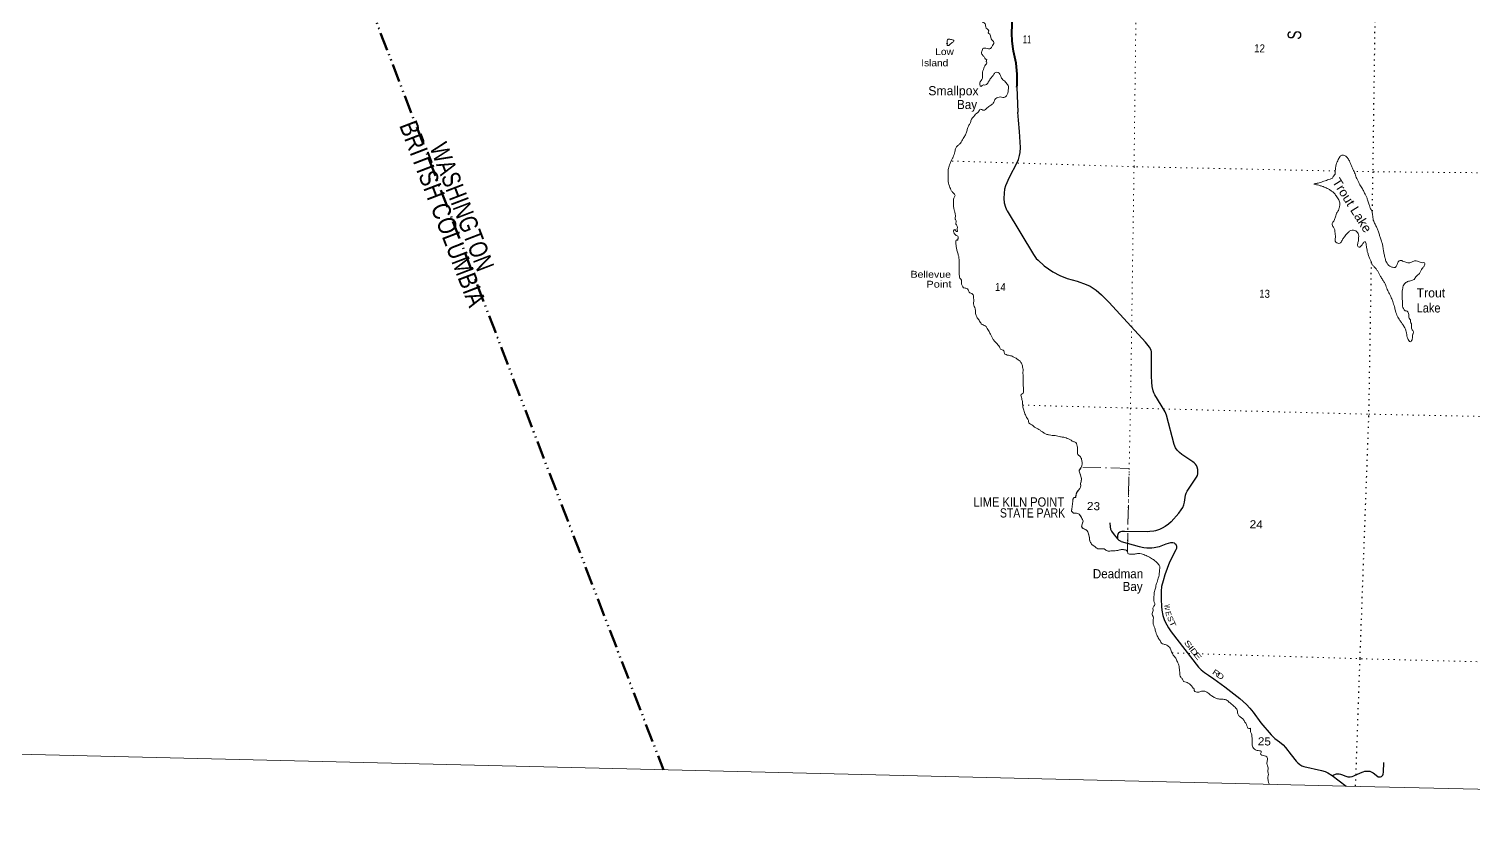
# Model space of a CAD drawing. Header units: feet. Extents: x -611393 to -485084, y 372822 to 560047.
# Drawn here: x -548811 to -517230, y 372822 to 390078 of the extents above; entities that cross this region are included whole.
import ezdxf
from ezdxf.enums import TextEntityAlignment as Align

# ---------------------------------------------------------------- set-up
doc = ezdxf.new("R2010")
doc.units = ezdxf.units.FT
doc.header["$LTSCALE"] = 80
for name, pattern in [('DASH_DOUBLE_DOT', [9.2, 5, -1.2, 0.3, -1.2, 0.3, -1.2]), ('DOT_DASHED', [7.7, 5, -1.2, 0.3, -1.2]), ('DOTTED', [1.5, 0.3, -1.2])]:
    doc.linetypes.add(name, pattern=pattern)
for name, color, linetype, lineweight in [('10', 7, 'DASH_DOUBLE_DOT', 70), ('26', 7, 'Continuous', 40), ('29', 7, 'Continuous', 25), ('39', 7, 'Continuous', 13), ('4', 7, 'Continuous', 13), ('44', 7, 'DOT_DASHED', 13), ('6', 7, 'DOTTED', 25), ('7', 7, 'DOTTED', 13)]:
    doc.layers.add(name, color=color, linetype=linetype, lineweight=lineweight)
for name, color, linetype in [('30', 7, 'Continuous'), ('41', 7, 'Continuous'), ('42', 7, 'Continuous')]:
    doc.layers.add(name, color=color, linetype=linetype)

msp = doc.modelspace()

# ---------------------------------------------------------------- linework, layer by layer
at = {"layer": '10'}
msp.add_lwpolyline([(-547479.5, 420209.36), (-541911.02, 392048.63), (-534936.22, 373877.7)], dxfattribs=at)
at = {"layer": '26'}
msp.add_lwpolyline([(-527207.07, 388803.96), (-527203.83, 388843.74), (-527198.93, 389085.85), (-527219.37, 389327.14), (-527277.91, 389592.56), (-527287.19, 389638.24), (-527310.25, 389809.25), (-527315.3, 389981.74), (-527237.77, 392028.87)], dxfattribs=at)
at = {"layer": '29'}
for p, q in [((-527207.07, 388803.96), (-527183.32, 388258.14)), ((-527419.46, 386097.07), (-526845.77, 385143.47)), ((-525188.46, 384098.21), (-524395.65, 383231.18)), ((-524929.43, 378870.9), (-524534.59, 378761.13)), ((-523729.59, 378688.06), (-523867.32, 378418.68))]:
    msp.add_line(p, q, dxfattribs=at)
for points in [[(-527419.46, 386097.07), (-527450.8, 386174.17), (-527474.33, 386268.29), (-527481.37, 386376.52), (-527479.03, 386480.04), (-527469.61, 386578.86), (-527450.81, 386654.15), (-527366.16, 386832.97), (-527196.84, 387152.96), (-527168.61, 387223.54), (-527147.45, 387305.89), (-527135.69, 387376.47), (-527131, 387482.35), (-527149.81, 387830.58), (-527168.62, 388084.68), (-527183.32, 388258.14)], [(-526845.77, 385143.47), (-526782.95, 385058.93), (-526740.62, 385018.93), (-526606.57, 384894.22), (-526420.8, 384767.18), (-526267.94, 384682.47), (-526110.39, 384623.66), (-525891.68, 384560.12), (-525691.81, 384491.9), (-525604.79, 384451.89), (-525475.46, 384364.84), (-525355.52, 384263.66), (-525188.46, 384098.21)], [(-523359.04, 380614.04), (-523596.53, 380769.69), (-523652.98, 380816.76), (-523700, 380868.51), (-523739.98, 380920.28), (-523770.55, 380990.86), (-523937.52, 381635.55), (-523963.38, 381706.12), (-524048.04, 381852), (-524189.14, 382073.17), (-524210.3, 382120.23), (-524224.41, 382162.58), (-524245.57, 382261.4), (-524257.34, 382355.51), (-524264.39, 382482.56), (-524264.39, 383014.31), (-524271.45, 383054.3), (-524306.72, 383117.83), (-524395.65, 383231.18)], [(-523832.63, 379297.07), (-523662.37, 379489.76), (-523611.82, 379559.18), (-523580.06, 379616.82), (-523557.73, 379674.47), (-523542.44, 379729.75), (-523516.57, 379882.69), (-523504.82, 379925.05), (-523481.3, 379972.1), (-523410.75, 380077.97), (-523276.71, 380276.8), (-523260.25, 380313.26), (-523248.49, 380350.91), (-523246.14, 380393.25), (-523250.84, 380441.5), (-523264.95, 380494.43), (-523280.24, 380529.73), (-523302.57, 380560.31), (-523329.62, 380589.73), (-523359.04, 380614.04)], [(-523832.63, 379297.07), (-523894.02, 379246.25), (-523964.56, 379196.84), (-524032.76, 379159.19), (-524086.85, 379133.31), (-524178.56, 379105.07), (-524213.83, 379098.02), (-524296.14, 379086.25), (-524357.28, 379083.9), (-524853.47, 379090.96), (-524912.26, 379088.6), (-524944.01, 379079.19), (-524957.78, 379070.52), (-524981.3, 379051.7), (-524991.04, 379042.72), (-525001.62, 379020.37), (-525003.98, 379001.55), (-525003.97, 378968.61), (-525006.32, 378930.96)], [(-525172.14, 379280.99), (-525165.06, 379190.95), (-525156.83, 379142.72), (-525146.25, 379112.13), (-525135.67, 379094.48), (-525080.41, 379014.49), (-525006.32, 378930.96)], [(-524929.43, 378870.9), (-524956.95, 378882.73), (-524973.41, 378894.49), (-525006.32, 378930.96)], [(-524534.59, 378761.13), (-524431.36, 378739.21), (-524366.69, 378733.33), (-524317.31, 378732.15), (-524254.99, 378734.5), (-524206.78, 378739.21), (-524132.71, 378752.15), (-524089.2, 378763.91), (-523942.23, 378816.85), (-523842.28, 378848.62), (-523822.3, 378850.97), (-523799.96, 378848.62), (-523770.56, 378839.21), (-523751.75, 378826.27), (-523733.97, 378808.7), (-523722.21, 378786.35), (-523715.3, 378769.8), (-523712.95, 378749.8), (-523717.65, 378720.39), (-523729.59, 378688.06)], [(-523867.32, 378418.68), (-523970.44, 378143.93), (-524010.42, 378007.47), (-524040.99, 377885.12), (-524050.39, 377786.3), (-524050.4, 377607.48), (-524043.34, 377452.19), (-524036.29, 377372.19), (-524012.77, 377252.19), (-523975.15, 377141.61), (-523928.12, 377045.14), (-523890.49, 376981.62), (-523834.05, 376894.56), (-523232.04, 376125.18), (-523177.95, 376066.37), (-523100.35, 376002.83), (-523013.34, 375944.02), (-522902.81, 375871.07), (-522658.24, 375692.25)], [(-522658.24, 375692.25), (-522331.37, 375435.8), (-522183.21, 375304.05), (-522110.32, 375228.75), (-522039.76, 375139.34), (-521870.45, 374908.76), (-521649.4, 374640.53), (-521567.08, 374562.89), (-521465.98, 374489.95), (-521381.3, 374421.72), (-521329.58, 374362.89), (-521207.3, 374202.9), (-521099.12, 374066.43), (-521063.83, 374031.14), (-521021.5, 373995.85), (-520972.12, 373967.62), (-520929.81, 373953.49), (-520548.85, 373864.08), (-520468.87, 373838.21), (-520407.75, 373812.32), (-520311.8, 373756.53), (-520005.29, 373523.27)], [(-519695.57, 373811.5), (-519634.65, 373837.58), (-519599.45, 373846.08), (-519571.54, 373850.93), (-519522.99, 373850.93), (-519491.43, 373846.08), (-519445.3, 373830.29), (-519413.75, 373813.29), (-519350.63, 373758.64), (-519305.72, 373728.28), (-519283.87, 373722.21), (-519258.38, 373725.85), (-519236.53, 373734.35), (-519220.76, 373746.5), (-519203.76, 373763.5), (-519194.05, 373784.14), (-519187.98, 373827.86), (-519180.7, 374039.17)], [(-520311.8, 373756.53), (-520214.9, 373788.8), (-520190.21, 373792.33), (-520160.82, 373792.33), (-520130.25, 373786.45), (-520109.07, 373779.39), (-520015.01, 373737.04), (-519992.68, 373731.15), (-519970.34, 373727.62), (-519920.94, 373725.28), (-519871.57, 373732.33), (-519836.28, 373744.1), (-519695.57, 373811.5)]]:
    msp.add_lwpolyline(points, dxfattribs=at)
at = {"layer": '39'}
for points in [[(-528006.85, 390698.59), (-527969.21, 390606.26), (-527998.01, 390590.92), (-527990.82, 390495.46), (-527992.68, 390434.72), (-527971.93, 390385.46), (-527974.41, 390304.48), (-527966.6, 390229.27), (-527912.83, 390201.29), (-527887.01, 390119.45), (-527855.98, 390075.96), (-527818.69, 390038.35), (-527836.22, 389994.3), (-527800.71, 389964.86), (-527783.76, 389923.81), (-527769.45, 389862.59), (-527711.23, 389781.79), (-527752.55, 389687.81), (-527796.54, 389638.48), (-527856.99, 389646.39), (-527907.28, 389656.03), (-527933.62, 389654.8), (-527974.19, 389585.11), (-527976.05, 389524.37), (-527958.36, 389507.62), (-527946.91, 389484.99), (-527921.25, 389463.94), (-527896.34, 389418.61), (-527860.33, 389405.36), (-527877.74, 389365.36), (-527866.3, 389342.72), (-527892.16, 389290.82), (-527935.63, 389192.84), (-527948.75, 389160.82), (-527960.78, 389098.37), (-527956.88, 389027.32), (-527972.77, 388971.07), (-528018.5, 388865.06), (-527987.46, 388821.56), (-527939.98, 388852.54), (-527913.83, 388847.7), (-527872.85, 388864.69), (-527820.33, 388927.94), (-527775.53, 389003.58), (-527727.3, 389058.86), (-527685.14, 389114.32), (-527646.18, 389131.37), (-527594.24, 389109.53), (-527565.41, 389060.02), (-527529.3, 388983.95), (-527454.54, 388914.81), (-527425.28, 388879.48), (-527396.07, 388842.11), (-527395.07, 388742.79), (-527433.46, 388612.24), (-527511.39, 388578.13), (-527567.67, 388589.97), (-527622.62, 388579.48), (-527667.89, 388554.51), (-527725.63, 388452.92), (-527773.42, 388411.81), (-527858.21, 388351.57), (-527936.7, 388299.24), (-528002.84, 388319.48), (-528047.02, 388264.08), (-528092.67, 388226.97), (-528126.13, 388191.51), (-528210.88, 388066.42), (-528233.08, 388002.25), (-528256.31, 387970.53), (-528286.77, 387900.53), (-528307.45, 387820.1), (-528320.81, 387779.98), (-528365.62, 387704.34), (-528395.46, 387654.58), (-528461.16, 387557.29), (-528510.98, 387516.24), (-528540.64, 387472.56), (-528563.45, 387388.15), (-528603.31, 387275.88), (-528631.32, 387219.99), (-528677.43, 387101.83), (-528708.83, 387001.46), (-528705.61, 386908.15), (-528706.61, 386875.76), (-528709.71, 386774.54), (-528681.4, 386641.96), (-528634.15, 386533.13), (-528585.29, 386476.93), (-528560.82, 386417.43), (-528579.81, 386391.66), (-528596.13, 386321.23), (-528570.74, 386093.5), (-528552.57, 386026.08), (-528546.04, 385975.22), (-528557.51, 385930.99), (-528546.06, 385908.35)], [(-528742.04, 389748.23), (-528733.33, 389768.23), (-528728.73, 389786.33), (-528727.49, 389826.82), (-528712.53, 389852.71), (-528656.06, 389846.94), (-528611.78, 389839.52), (-528586.06, 389820.5), (-528621.79, 389777), (-528654.87, 389753.69), (-528677.91, 389728.05), (-528708.73, 389712.77), (-528730.84, 389717.49), (-528725.62, 389755.84)], [(-519435.81, 384918.56), (-519465.43, 385008.65), (-519494.07, 385064.23), (-519521.97, 385144.11), (-519544.18, 385211.65), (-519554.39, 385274.78), (-519565.15, 385319.69), (-519571.38, 385380.67), (-519586.55, 385413.55), (-519602.54, 385420.11), (-519629.5, 385398.64), (-519665.47, 385347.05), (-519705.12, 385307.72), (-519743.46, 385310.91), (-519758.7, 385341.77), (-519742.01, 385424.35), (-519733.34, 385509.19), (-519735.33, 385576.12), (-519758.1, 385625.45), (-519791.47, 385658.88), (-519845.49, 385678.76), (-519908.52, 385668.51), (-519960.35, 385627.53), (-520010.54, 385574.34), (-520042.22, 385530.72), (-520086.53, 385471.28), (-520133.23, 385399.75), (-520163.98, 385386.49), (-520208.07, 385399.99), (-520243.28, 385439.56), (-520243.5, 385498.33), (-520243.11, 385577.35), (-520254.9, 385654.71), (-520255.99, 385685.14), (-520282.61, 385740.66), (-520305.75, 385777.84), (-520310.39, 385824.58), (-520278.52, 385874.28), (-520261.3, 385908.2), (-520232.41, 385992.43), (-520214.45, 386050.65), (-520176.2, 386110.29), (-520156.4, 386162.37), (-520143.94, 386239), (-520142.88, 386273.41), (-520157.75, 386316.42), (-520207.7, 386403.04), (-520236.78, 386444.45), (-520264.08, 386477.7), (-520289.55, 386504.82), (-520339.03, 386540.77), (-520370.69, 386564.02), (-520424.52, 386589.97), (-520508.3, 386628.99), (-520572.42, 386649.17), (-520634.64, 386665.24), (-520684.86, 386676.9), (-520711.02, 386681.75), (-520657.84, 386700.4), (-520619.19, 386707.33), (-520576.31, 386720.21), (-520517.07, 386738.68), (-520466.05, 386753.34), (-520412.81, 386774.02), (-520357.74, 386788.56), (-520320.8, 386805.67), (-520297.82, 386829.29), (-520276.49, 386865.12), (-520248.98, 386904.81), (-520245.34, 386957.39), (-520241.96, 387001.87), (-520236.43, 387050.33), (-520231.52, 387078.55), (-520217.47, 387140.94), (-520191.54, 387194.87), (-520167.75, 387244.81), (-520146.55, 387276.59), (-520102.8, 387317.81), (-520064.46, 387314.62), (-520002.67, 387284.38), (-519957.79, 387230.33), (-519936.8, 387189.16), (-519914.09, 387137.82), (-519870.77, 387033.15), (-519823.27, 386932.42), (-519783.86, 386831.93), (-519732.7, 386718.93), (-519674.98, 386621.94), (-519628.88, 386541.51), (-519592.78, 386465.44), (-519560.27, 386403.66), (-519539.9, 386342.25), (-519525.09, 386297.22), (-519499.34, 386213.35), (-519478.72, 386160.04), (-519444.32, 386094.15)], [(-519444.32, 386094.15), (-519434.01, 386056.53), (-519426.76, 386013.04), (-519413.66, 385897.67)], [(-528546.06, 385908.35), (-528533.59, 385853.26), (-528544.69, 385821.18), (-528527.43, 385790.26), (-528506.8, 385736.95), (-528512.33, 385688.48), (-528505.43, 385649.77), (-528523.62, 385650.32), (-528541.38, 385665.05), (-528562.93, 385687.99), (-528589.95, 385664.49), (-528584.94, 385629.89), (-528561.99, 385586.64), (-528536.39, 385563.58), (-528496.59, 385542.1), (-528491.02, 385525.72), (-528493.91, 385497.44), (-528494.16, 385489.34), (-528501.21, 385457.14), (-528519.22, 385463.76), (-528540.36, 385434.01), (-528538.3, 385369.1), (-528530.49, 385293.89), (-528510.55, 385218.3), (-528486.88, 385132.48), (-528472.75, 385065.18), (-528468.49, 385006.28), (-528466.86, 384927.21), (-528468.59, 384738.8), (-528462.61, 384669.72), (-528453.87, 384624.88), (-528416.71, 384583.22), (-528415.55, 384554.82), (-528420.65, 384520.53), (-528402.05, 384467.27), (-528371.14, 384419.73), (-528306.89, 384403.59), (-528271.37, 384374.15), (-528252.65, 384324.95), (-528215.05, 384297.46), (-528175.19, 384278.01), (-528151.64, 384188.14), (-528152.53, 384092.93), (-528150.16, 384038.14), (-528123.48, 383984.65), (-528113.27, 383921.52), (-528109.19, 383856.55), (-528073.64, 383762.26), (-528021.3, 383687.72), (-527968.83, 383617.23), (-527881.26, 383569.99), (-527844.72, 383508.09), (-527813.87, 383458.52), (-527777.57, 383388.52), (-527746.97, 383330.85), (-527712.44, 383269.01), (-527659.54, 383212.7), (-527587.42, 383123.37), (-527552.72, 383067.61), (-527508.68, 383052.09), (-527485.36, 383020.98), (-527480.28, 382988.41), (-527386.65, 382940.98), (-527308.38, 382920.37), (-527260.67, 382892.58), (-527224.79, 382875.28), (-527177.27, 382841.42), (-527137.71, 382811.85), (-527118.24, 382786.94), (-527097.19, 382747.8), (-527086.18, 382710.99), (-527075.66, 382657.98), (-527071.33, 382601.11), (-527075.15, 382542.46), (-527068.93, 382481.48), (-527071.47, 382398.48), (-527070.4, 382301.18), (-527062.53, 382227.99), (-527061.15, 382140.81), (-527072.13, 382112.78), (-527113.42, 382085.66), (-527114.6, 382047.2), (-527089.09, 381955.23), (-527081.22, 381882.05), (-527075.37, 381808.92), (-527049.92, 381714.93), (-527029.3, 381661.62), (-526993.25, 381583.52), (-526966.13, 381544.2), (-526954.87, 381515.49), (-526944.23, 381466.53), (-526857.16, 381403.1), (-526821.77, 381369.6), (-526766.04, 381339.54), (-526726.11, 381322.12), (-526674.74, 381282.06), (-526623.11, 381250.09)], [(-519413.84, 385898.07), (-519374.15, 385809), (-519334.4, 385733.81), (-519304.75, 385658.72), (-519279.22, 385575.58), (-519257.61, 385504.61), (-519224.1, 385409.26), (-519206.56, 385336.3), (-519193.31, 385235.08), (-519175.86, 385152.02), (-519154.43, 385060.83), (-519126.86, 384979.69), (-519092.98, 384926.8), (-519054.91, 384890.04), (-518990.47, 384865.17), (-518937.97, 384860.62), (-518901.17, 384908.8), (-518868.19, 384983.29), (-518825.45, 385017.26), (-518752.93, 384992.31), (-518700.54, 384975.63), (-518611.74, 384962.65), (-518546.8, 384994.39), (-518473.94, 385007.85), (-518425.58, 384993.23), (-518347.01, 384966.2), (-518294.51, 384961.66), (-518297.12, 384894.96), (-518344.07, 384840.81), (-518403.63, 384732.2), (-518470.84, 384672.18), (-518521.98, 384601.9), (-518599.04, 384570.29), (-518682.13, 384542.77), (-518745.28, 384484.74), (-518774.51, 384377.85), (-518783.84, 384236.41), (-518778.42, 384163.57), (-518775.22, 384068.51), (-518755.94, 383963.19), (-518713.92, 383916.29), (-518673.62, 383903.77), (-518635.82, 383836.69), (-518630.49, 383753.74), (-518602.56, 383713.04), (-518598.87, 383672.56), (-518581.05, 383631.95), (-518577.33, 383595.52), (-518572, 383512.58), (-518550.02, 383484.06), (-518538.43, 383423.29), (-518550.73, 383403.19), (-518557.38, 383336.53), (-518574.19, 383263.9), (-518604.75, 383235.89), (-518638.83, 383266.54), (-518670.53, 383337.61), (-518693.71, 383459.14), (-518715.34, 383526.07), (-518759.17, 383597.26), (-518799.06, 383656.27), (-518838.96, 383715.29), (-518882.75, 383790.51), (-518926.14, 383910.22), (-518951.61, 384001.45), (-518986.98, 384115.01), (-519018.59, 384196.19), (-519076.19, 384309.96), (-519115.76, 384405.37), (-519171.23, 384531.25), (-519209.06, 384594.29), (-519254.93, 384663.47), (-519284.74, 384720.37), (-519314.55, 384777.27), (-519352.45, 384832.22), (-519394.49, 384877.1), (-519435.81, 384918.56)], [(-526623.11, 381250.09), (-526567.45, 381218.01), (-526497.14, 381201.69), (-526434.85, 381187.64), (-526368.15, 381185.62), (-526255.7, 381157.89), (-526181.1, 381149.55), (-526079.01, 381114.03), (-526019.24, 381083.84), (-525973.62, 381054.09), (-525943.42, 381049.12), (-525885.7, 380952.13), (-525880.22, 380866.85), (-525872.97, 380773.42), (-525827.66, 380733.54), (-525791.42, 380661.52), (-525781.59, 380586.24), (-525807.05, 380481.64), (-525845.66, 380409.87), (-525825.17, 380352.51), (-525804.85, 380289.07), (-525795.99, 380248.27)], [(-525795.99, 380248.27), (-525797.85, 380187.54), (-525813.61, 380135.33), (-525810.93, 380090.67), (-525831.04, 380028.46), (-525879.39, 379969.14), (-525912.07, 379893.13), (-525928.14, 379830.8), (-525952.46, 379829.51), (-525973.35, 379807.85), (-525985.75, 379733.25), (-525996.26, 379654.54), (-526006.76, 379575.83), (-526010.08, 379533.38), (-525996.43, 379516.75), (-525966.92, 379489.51), (-525934.52, 379490.56), (-525874, 379484.67), (-525824.83, 379438.59), (-525770.78, 379353.87), (-525757.75, 379317), (-525769.09, 379276.82), (-525788.84, 379226.76), (-525774.46, 379167.56), (-525732.7, 379144), (-525679.06, 379111.97), (-525650.35, 379058.42), (-525622.82, 378966.39), (-525614.95, 378893.2), (-525584.41, 378833.51), (-525557.22, 378796.21), (-525523.54, 378772.9), (-525497.7, 378757.93), (-525478.17, 378735.05), (-525422.26, 378711.06), (-525359.66, 378707.13), (-525300.98, 378707.38), (-525253.46, 378673.52), (-525209.31, 378662.04), (-525132.37, 378663.76), (-525059.42, 378667.63), (-524998.47, 378675.91), (-524925.09, 378693.95), (-524848.4, 378687.57), (-524804.31, 378674.07), (-524785.27, 378634.99), (-524777.93, 378610.45), (-524693.54, 378591.68), (-524628.67, 378595.79), (-524549.34, 378609.59), (-524484.79, 378603.58), (-524430.77, 378583.71), (-524334.99, 378540.27), (-524237.5, 378486.65), (-524170.33, 378433.95), (-524107.63, 378367.21), (-524079.17, 378305.55), (-524086.91, 378251.07), (-524090.3, 378206.6), (-524114.79, 378067.52), (-524150.66, 377953.1), (-524178.14, 377848.56), (-524201.21, 377756.05), (-524207.17, 377693.41), (-524214.19, 377596.36), (-524207.66, 377545.5), (-524189.3, 377484.15), (-524210.38, 377456.42), (-524229.44, 377428.63), (-524229.47, 377361.76), (-524250.33, 377275.26), (-524229.46, 377230.05), (-524229.57, 377094.28), (-524190.78, 376973.55), (-524169.13, 376887.78), (-524146.74, 376826.31), (-524102.79, 376741.9), (-524063.98, 376688.03), (-524047.03, 376646.99), (-523995.15, 376623.13), (-523929.01, 376602.88), (-523858.23, 376535.89), (-523786.01, 376383.74), (-523733.3, 376321.35), (-523697.31, 376241.23), (-523657.9, 376140.74), (-523654.01, 376069.7), (-523643.56, 376014.67), (-523643.4, 375953.87), (-523624.73, 375902.65), (-523581.63, 375856.76), (-523560.76, 375811.55), (-523504.54, 375797.68), (-523458.67, 375776.02), (-523403.37, 375731.79), (-523364.37, 375684), (-523333.09, 375648.6)], [(-523333.09, 375648.6), (-523316.63, 375591.37), (-523270.52, 375577.81), (-523187.27, 375587.44), (-523150.46, 375600.51), (-523118.12, 375599.53), (-523050.07, 375575.17), (-522977.02, 375516.21), (-522907.58, 375471.55), (-522837.77, 375439.04), (-522795.63, 375427.63), (-522716.93, 375421.19), (-522630.38, 375406.4), (-522561.19, 375353.64), (-522494.08, 375298.92), (-522417.36, 375227.69), (-522388.47, 375180.21), (-522383.64, 375139.54), (-522361.5, 375069.97), (-522316.12, 375032.11), (-522260.95, 374983.83), (-522220.37, 374921.81), (-522185.53, 374870.09), (-522133.63, 374781.38), (-522101.1, 374786.48), (-522098.73, 374731.69), (-522078.54, 374664.21), (-522065.04, 374576.66), (-522063.66, 374489.49), (-522054.45, 374393.97), (-521992.13, 374315.07), (-521903.69, 374296.18), (-521863.63, 374282.8), (-521877.5, 374226.49), (-521789.68, 374187.35), (-521743.81, 374165.69), (-521732.45, 374074.16), (-521737.02, 373991.21), (-521711.63, 373895.2), (-521721.08, 373850.91), (-521707.08, 373779.56), (-521719.17, 373715.08), (-521711.36, 373639.87), (-521708.06, 373615.45), (-521694.84, 373584.66), (-521686.55, 373562.7)]]:
    msp.add_spline(points, degree=3, dxfattribs=at)
at = {"layer": '4'}
msp.add_lwpolyline([(-606327.43, 559945.21), (-576018.15, 559132.04), (-545707.77, 558360.55), (-515396.36, 557630.76), (-485083.98, 556942.67), (-489136.84, 372822.34), (-519702.48, 373516.18), (-550267.14, 374252.07), (-580830.76, 375029.99), (-611393.28, 375849.97)], close=True, dxfattribs=at)
at = {"layer": '44'}
msp.add_lwpolyline([(-524790.82, 378651.4), (-524751.65, 380467.87), (-525802.3, 380496.4), (-525811.7, 380471.59), (-525844.14, 380425.88), (-525845.11, 380407.52), (-525837.57, 380384.82), (-525813.7, 380317.94), (-525798.83, 380263.34), (-525796.22, 380236.76), (-525797.53, 380195.3), (-525799.52, 380176.8), (-525813.48, 380136.15), (-525810.66, 380093.4), (-525818.71, 380056.49), (-525832.44, 380026.05), (-525876.52, 379974.07), (-525897.86, 379929.1), (-525914.41, 379886.04), (-525923.6, 379841.46), (-525930.26, 379828.72), (-525952.21, 379829.67), (-525972.62, 379810.3), (-526007.05, 379573.77), (-526009.78, 379532.1), (-525978.07, 379496.35), (-525964.25, 379488.68), (-525955.46, 379488.11), (-525921.36, 379490.34), (-525875.52, 379485.2), (-525845.65, 379464.8), (-525811.5, 379420.41), (-525762.31, 379337.43), (-525758.29, 379312.52), (-525789.63, 379223.96), (-525791.13, 379199.74), (-525784.99, 379179.95), (-525770.3, 379164.56), (-525678.52, 379111.58), (-525667.32, 379099.65), (-525657.64, 379079.54), (-525627.51, 378985.54), (-525621.46, 378959.11), (-525617, 378901.03), (-525598.72, 378857.33), (-525565.3, 378804.59), (-525541.44, 378784.27), (-525501.01, 378760), (-525478.79, 378735.5), (-525457.31, 378722.23), (-525432.97, 378712.97), (-525373.1, 378707.66), (-525299.15, 378707.13), (-525290.23, 378703.74), (-525276.74, 378692.26), (-525261.02, 378677.59), (-525248.39, 378671.59), (-525222.42, 378663.42), (-525202.79, 378662.05), (-525121.9, 378664.24), (-525061.79, 378667.46), (-525031.86, 378670.69), (-524985.46, 378678.54), (-524938.89, 378691.39), (-524921.41, 378694.38), (-524900.43, 378694.75), (-524875.83, 378692.06), (-524829.24, 378684.64), (-524815.61, 378680.67), (-524806.18, 378675.46), (-524799.22, 378669)], close=True, dxfattribs=at)
at = {"layer": '6'}
msp.add_line((-519459.57, 384981.74), (-519516.74, 381616.01), dxfattribs=at)
for points in [[(-518725.35, 418103.99), (-518839.12, 413646.83), (-518989.21, 408350.35), (-519090.12, 402876.09), (-519169.16, 397587.59), (-519351.65, 392290.06), (-519426.05, 386954.81), (-519440.88, 386081.61)], [(-519516.74, 381616.01), (-519709.71, 376306.64), (-519807.2, 373518.63)]]:
    msp.add_lwpolyline(points, dxfattribs=at)
at = {"layer": '7'}
for p, q in [((-519388.64, 386954.91), (-519837.41, 386963.01)), ((-523811.32, 376433.17), (-523427.89, 376421.34)), ((-523153.75, 376412.89), (-519637.28, 376304.41))]:
    msp.add_line(p, q, dxfattribs=at)
for points in [[(-524523.74, 396346.43), (-524579.1, 392367.65), (-524644.42, 387064.55), (-524723.19, 381787.58), (-524790.82, 378651.4)], [(-520244.31, 386971.18), (-524644.42, 387064.55), (-528644.56, 387187.99)], [(-513163.43, 386874.55), (-514131.01, 386903.47), (-519388.64, 386954.91)], [(-527078.92, 381851.54), (-524723.19, 381787.58), (-519512.17, 381653.51)], [(-519512.17, 381653.51), (-514226.74, 381548.37), (-510704.95, 381427.41)], [(-513938.55, 376162.01), (-514385.27, 376173.66), (-519637.28, 376304.41)]]:
    msp.add_lwpolyline(points, dxfattribs=at)

# ---------------------------------------------------------------- texts
at = {"layer": '10'}
for s, width, p in [('BRITISH COLUMBIA', 0.85, (-540718.72, 387970.16)), ('WASHINGTON', 0.8, (-540054.84, 387491.92))]:
    msp.add_text(s, height=400, rotation=290.999, dxfattribs=dict(at, width=width)).set_placement(p)
at = {"layer": '30'}
for s, rotation, width, p in [('W', 275.036, 0.65, (-523980.16, 377426.55)), ('E', 282.589, 0.95, (-523950.2, 377278.46)), ('S', 288.789, 1.1, (-523904.24, 377160.62)), ('T', 294.49, 1.4, (-523853.17, 377046.57)), ('S', 308.042, 1.6, (-523508.36, 376591.91)), ('I', 308.042, 1.6, (-523441.72, 376508.91)), ('D', 308.042, 1.45, (-523377.4, 376420.33)), ('E', 308.042, 1.6, (-523302.59, 376331.4)), ('R', 325.945, 1.35, (-522881.8, 375944.65)), ('D', 326.575, 1.3, (-522785.91, 375878.06))]:
    msp.add_text(s, height=120, rotation=rotation, dxfattribs=dict(at, width=width)).set_placement(p, align=Align.CENTER)
at = {"layer": '41'}
for s, p in [('Smallpox', (-529143.86, 388625.51)), ('Trout', (-518465.54, 384206.72))]:
    msp.add_text(s, height=200, dxfattribs=at).set_placement(p)
for s, width, p in [('Bay', 0.95, (-528515.41, 388325.14)), ('Lake', 0.9, (-518465.54, 383877.69)), ('Deadman', 0.95, (-525546.08, 378065.31)), ('Bay', 0.95, (-524894.54, 377788.06))]:
    msp.add_text(s, height=200, dxfattribs=dict(at, width=width)).set_placement(p)
at = {"layer": '41', "width": 1.05}
msp.add_text('Trout Lake', height=200, rotation=302.253, dxfattribs=at).set_placement((-520318.46, 386736.43))
at = {"layer": '42'}
for s, height, rotation, width, p in [('S', 300, 87.882, 0.75, (-520991.5, 389837.96)), ('Bellevue', 150, 359.762, 1.15, (-529532.43, 384638.16)), ('Point', 150, 0.5, 1.2, (-529185.27, 384419.85))]:
    msp.add_text(s, height=height, rotation=rotation, dxfattribs=dict(at, width=width)).set_placement(p)
at = {"layer": '42', "width": 1.1}
for s, p in [('Island', (-529297.22, 389259.32)), ('Low', (-528990.17, 389504.97))]:
    msp.add_text(s, height=150, dxfattribs=at).set_placement(p)
at = {"layer": '44'}
for s, width, p in [('LIME KILN POINT', 0.9, (-527165.19, 379633.24)), ('STATE PARK', 0.85, (-526864.61, 379394.57))]:
    msp.add_text(s, height=201.6, dxfattribs=dict(at, width=width)).set_placement(p, align=Align.CENTER)
at = {"layer": '7'}
for s, width, p in [('11', 0.65, (-527078.51, 389765.3)), ('12', 0.9, (-522019.64, 389568.86)), ('14', 0.9, (-527686.76, 384349.9)), ('13', 0.9, (-521909.77, 384203.38)), ('23', 1.1, (-525676.5, 379560.69)), ('24', 1.1, (-522118.82, 379161.99)), ('25', 1.1, (-521940.32, 374417.12))]:
    msp.add_text(s, height=175, rotation=358.262, dxfattribs=dict(at, width=width)).set_placement(p)

doc.saveas('drawing.dxf')
